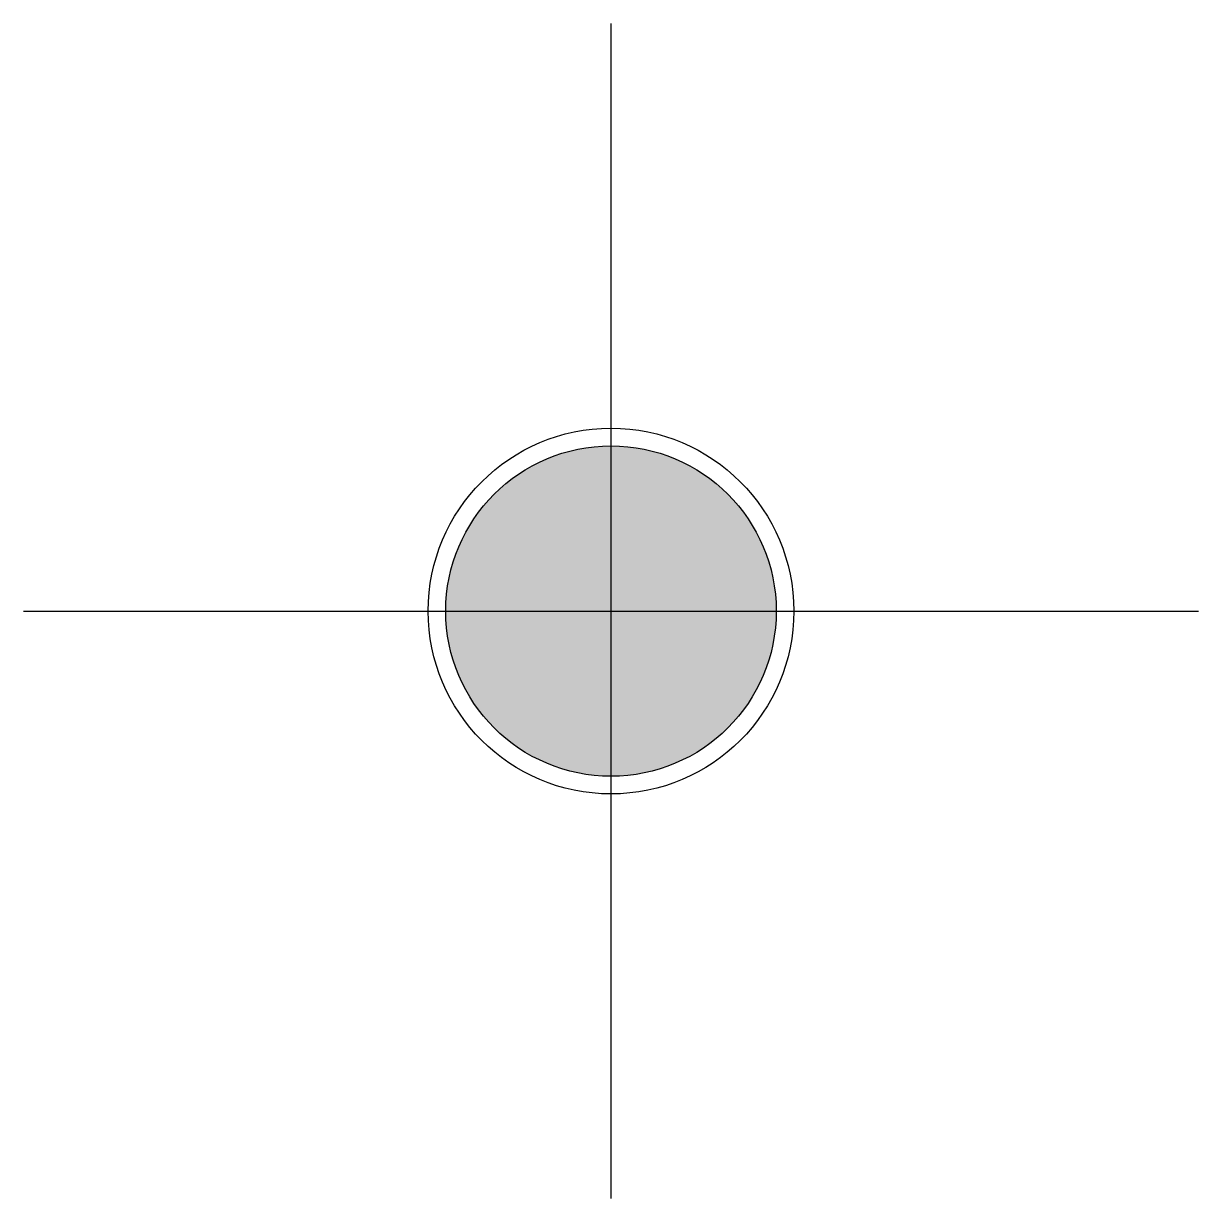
# Model space of a CAD drawing. Header units: millimetres. Extents: x 0 to 460316, y -63250 to 103204.
# Drawn here: x 219163.4 to 219324, y 88177.2 to 88337.8 of the extents above; entities that cross this region are included whole.
import ezdxf
from ezdxf.enums import TextEntityAlignment as Align

# ---------------------------------------------------------------- set-up
doc = ezdxf.new("R2010")
doc.units = ezdxf.units.MM
doc.header["$LTSCALE"] = 25
for name, color, linetype in [('ac-Ref', 8, 'Continuous'), ('FORM(YOURNAME)-11', 1, 'Continuous'), ('RC-LIGHT', 7, 'Continuous')]:
    doc.layers.add(name, color=color, linetype=linetype)
doc.styles.add('YOURNAME', font='HY울릉도M.TTF')

# ---------------------------------------------------------------- blocks, each defined once
blk = doc.blocks.new('1')
at = {"linetype": 'Continuous'}
h = blk.add_hatch(color=4, dxfattribs=at)
h.dxf.hatch_style = 1
edge = h.paths.add_edge_path()
edge.add_arc((11539653.5, -14273503.79), 37.5, 0, 360)
at = {"color": 1, "linetype": 'Continuous'}
for p, q in [((11539653.5, -14273637.12), (11539653.5, -14273370.46)), ((11539520.17, -14273503.79), (11539786.83, -14273503.79))]:
    blk.add_line(p, q, dxfattribs=at)
at = {"color": 4, "linetype": 'Continuous'}
for radius in [41.5, 37.5]:
    blk.add_circle((11539653.5, -14273503.79), radius, dxfattribs=at)
blk = doc.blocks.new('A$C43c8e90a')
at = {"layer": 'RC-LIGHT', "xscale": 0.6024096385271789, "yscale": 0.6024096385271789, "zscale": 0.6024096385271789, "rotation": 270}
blk.add_blockref('1', (8606835.69, 6955611.99), dxfattribs=at)
at = {"layer": 'FORM(YOURNAME)-11', "color": 3, "style": 'YOURNAME'}
for tag, height, p in [('1', 112.62, (41267.91, 5868.13)), ('2', 112.62, (41267.91, 5707.23)), ('3', 112.62, (41267.91, 5385.45)), ('4', 112.62, (41267.91, 4902.77)), ('5', 128.71, (41267.91, 4323.55)), ('6', 128.71, (41267.91, 3760.43)), ('7', 128.71, (41267.91, 3197.3)), ('8', 128.71, (41267.91, 2634.18)), ('9', 128.71, (41267.91, 2071.05)), ('10', 128.71, (40205.33, 1524.02)), ('11', 128.71, (41267.91, 1507.93)), ('12', 128.71, (40205.33, 960.89)), ('13', 128.71, (41267.91, 960.89))]:
    blk.add_attdef(tag, text='', height=height, dxfattribs=at).set_placement(p, align=Align.MIDDLE_RIGHT)

msp = doc.modelspace()

# ---------------------------------------------------------------- block references
at = {"layer": 'ac-Ref'}
msp.add_blockref('A$C43c8e90a', (210904.25, 84244.02), dxfattribs=at)

doc.saveas('drawing.dxf')
